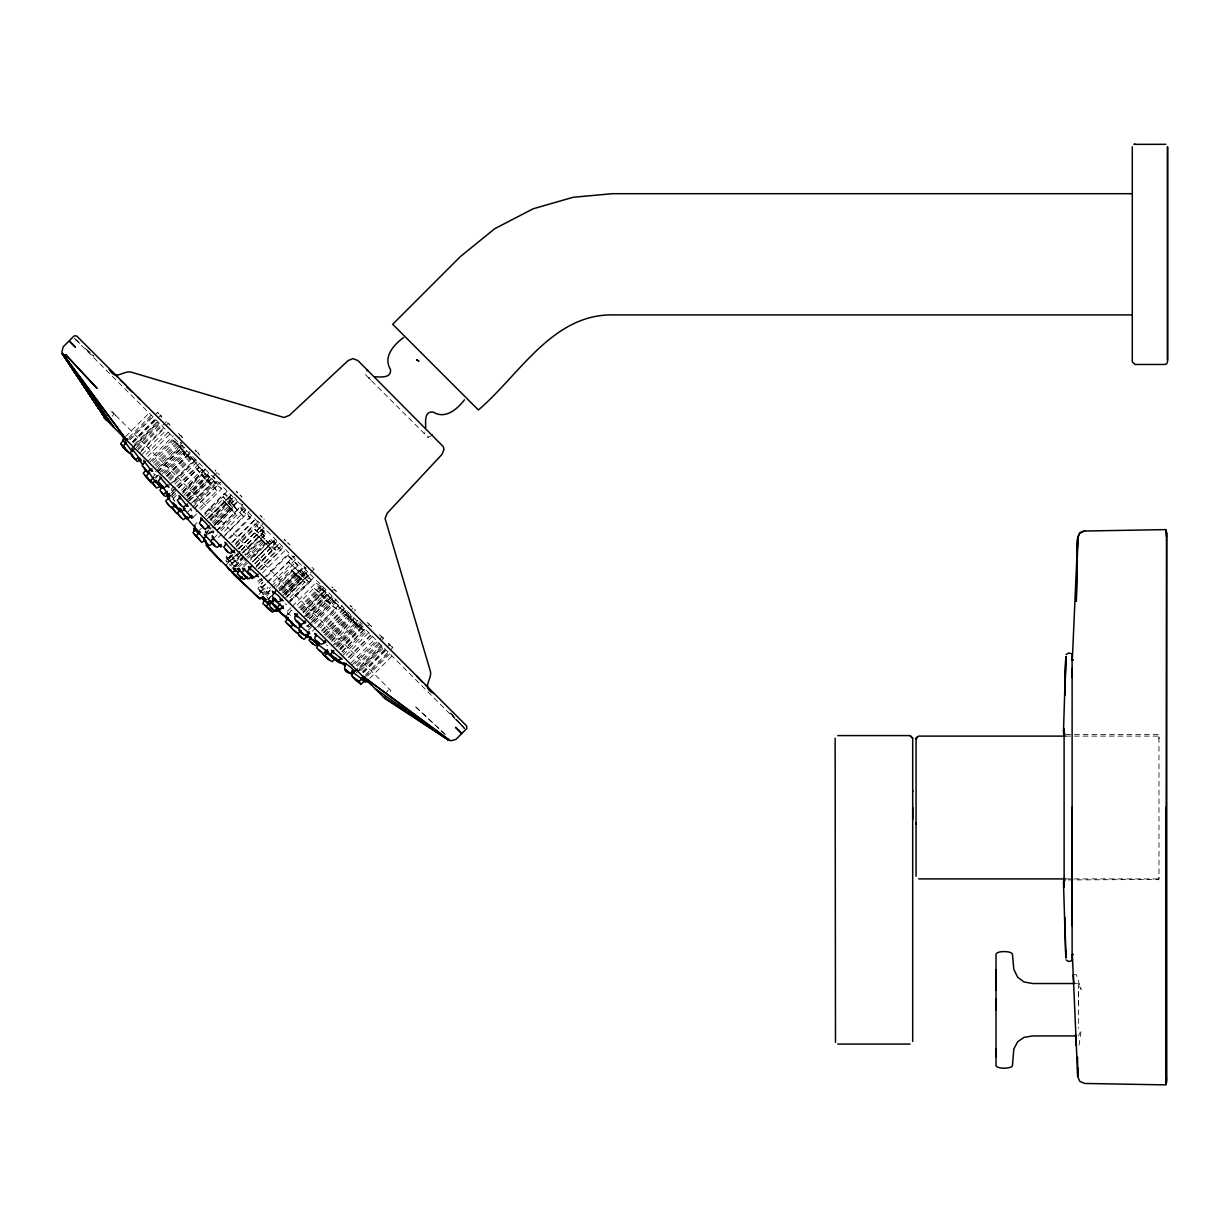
<?xml version="1.0" encoding="UTF-8"?>
<svg xmlns="http://www.w3.org/2000/svg" width="1229" height="1229" viewBox="0 0 1229 1229"><rect width="100%" height="100%" fill="white"/><g stroke="black" fill="none" stroke-linecap="round" stroke-linejoin="round"><path stroke-width="0.75" stroke-dasharray="5 3.75" d="M1078.401 1004.769L1078.401 1000.083M1078.401 995.229L1078.401 991.188M1065.712 734.527L1158.962 734.527L1158.978 879.426L1065.712 879.964M1158.978 736.908L1158.962 738.767M1158.455 879.964L1158.455 878.904M256.508 565.847L272.055 550.285L266.078 543.587L261.838 539.792L246.292 555.354M199.129 467.389L190.326 456.174L199.129 467.389L175.793 490.724M250.332 517.993C240.515 502.492 234.908 505.104 250.332 517.993L229.577 538.732M261.685 579.581L261.792 578.844M334.979 590.35C338.989 593.776 333.105 587.692 334.534 589.92M390.653 691.589L390.699 690.391L112.223 411.899L111.009 411.945M308.295 624.885L308.064 625.607M213.831 531.466L213.708 532.603L213.293 531.312M342.276 651.57L369.499 624.347L367.102 622.289M269.136 599.583L269.274 598.4M235.907 566.677L238.472 562.636L232.711 567.675M237.689 554.74L237.566 555.923L237.243 555.124M191.325 508.96L191.494 511.11L189.85 508.115M1079.062 1045.218L1081.182 1030.363L1078.401 1035.939M254.987 563.957L275.726 543.218L274.728 541.989L273.299 540.791L252.559 561.53M271.563 542.926L269.151 540.514L271.563 542.926L252.129 562.375L275.557 539.178M257.952 568.873L276.11 550.73L273.898 547.473L265.956 540.13L247.812 558.273M226.29 555.938L227.918 559.472L232.373 563.051L238.994 557.736L236.398 561.761L231.759 556.522M273.299 540.791L275.726 543.218M261.716 569.473L281.164 550.024L271.809 539.946L270.979 539.485L250.24 560.224M424.957 432.716L424.113 433.376M265.956 540.13L269.919 545.722L276.11 550.73M284.483 593.546L305.222 572.806L306.851 574.143L307.726 575.141L286.987 595.881M261.838 539.792L272.055 550.285M192.707 507.07L216.043 483.734L213.892 481.246L214.814 482.152M216.903 524.768L235.062 506.625L232.911 504.12L233.833 505.027M308.602 581.747L297.771 572.222L308.602 581.747L287.863 602.487M270.979 539.485L274.866 545L281.164 550.024M385.476 694.062L388.978 688.655M112.192 416.324L113.944 413.635M326.023 592.731C314.931 578.721 309.831 581.67 326.023 592.731L303.978 614.777M288.4 614.039L291.242 610.352L287.079 613.102L291.119 615.76M173.873 486.315L171.384 489.034L171.584 490.955L170.846 489.603M259.089 594.437L264.066 588.476L260.871 591.057L259.334 590.074L265.802 583.591M226.075 565.063L231.344 559.379L228.533 561.899L226.489 561.545L231.313 565.985M225.767 560.9L229.977 556.338M263.129 594.821L270.426 587.262M266.77 595.942L269.043 593.499M265.464 584.697C255.064 590.227 263.19 597.847 267.983 586.986M223.063 496.624L232.619 507.393L223.063 496.624L204.767 514.92M125.527 436.618L148.863 413.282M128.953 437.463L150.983 415.417M128.584 439.782L151.92 416.447M130.32 439.521L157.558 412.299L159.54 414.91L157.558 412.299M132.471 441.672L154.516 419.627M132.409 442.256L155.745 418.92M133.316 442.548L160.553 415.31L162.489 417.783L160.553 415.31M134.514 444.36L157.85 421.025M131.979 448.262L157.896 422.346M134.084 446.496L158.725 421.87M136.941 445.528L160.277 422.177M136.342 447.663L160.968 423.037M137.679 448.831L162.32 424.189M138.124 449.937L166.637 421.424L168.65 423.959L167.574 422.761M141.212 450.428L168.434 423.191L170.309 425.495M140.183 452.595L164.809 427.953M142.011 454.423L166.637 429.781M146.005 454.438L169.341 431.102M147.603 456.497L170.969 432.977M147.357 461.766L173.289 435.834M150.015 461.843L174.656 437.201M152.319 461.397L173.059 440.643L175.025 441.288L182.737 451.104L161.982 471.844M153.364 463.118L179.649 437.078M154.685 464.808L176.73 442.763L190.818 459.523L181.662 448.047L153.149 476.56M155.883 465.622L179.219 442.286M156.651 467.358L181.277 442.717L180.294 442.148M158.618 467.681L181.953 444.345M155.545 471.767L181.477 445.835M157.22 471.997L183.152 446.066L182.169 445.128M158.94 473.165L184.857 447.233M155.499 478.327L160.692 473.134M162.489 473.703L185.825 450.367M164.655 473.088L187.991 449.753M165.592 474.194L185.041 454.761L185.011 452.933L181.662 448.047M166.391 476.13L191.017 451.504M166.806 475.853L190.142 452.518L189.573 451.642M167.298 476.606L190.633 453.255M168.296 478.219L190.326 456.174M169.418 479.156L192.753 455.821M170.078 480.262L193.844 456.451M169.049 485.271L194.981 459.339M172.69 482.429L196.025 459.093M174.134 482.214L197.47 458.878M174.979 484.026L198.315 460.691M175.409 487.483L171.507 491.385L169.556 489.879M176.699 486.192L200.035 462.857M171.476 492.691L196.102 468.065L205.197 479.341L187.038 497.484M172.06 494.35L177.253 489.173M178.543 487.867L199.282 467.128L208.669 478.05L199.282 467.128M170.601 495.901L174.487 492.015M173.719 498.037L176.315 495.441M181.493 490.248L202.247 469.509L204.429 472.151L183.689 492.89M182.86 491.37L206.195 468.034M182.814 491.738L206.149 468.403M182.261 493.428L201.694 473.995L211.05 485.424L194.197 502.277M183.751 495.318L207.087 471.982M185.687 496.101L210.313 471.46M186.455 495.855L211.081 471.214M187.346 496.117L208.223 475.5L210.343 478.05L189.604 498.79M187.376 499.604L212.002 474.978M188.39 499.266L207.839 479.817L216.319 489.772L216.811 490.863L196.072 511.602M188.867 500.864L217.395 472.335L219.622 474.686M189.911 500.51L211.956 478.465L219.914 486.3L221.604 488.881L198.268 512.216M191.202 503.444L215.843 478.803M193.137 501.924L213.877 481.169M194.812 503.444L216.857 481.399M187.515 512.263L191.401 508.376M194.074 508.514L220.252 482.321M194.474 508.529L220.406 482.598M193.076 517.394L196.963 513.507M204.92 512.785L224.354 493.336C239.179 505.104 235.476 509.374 224.354 493.336M204.828 513.599L226.858 491.569M194.397 525.29L196.978 522.694M205.689 516.457L222.557 499.604L231.651 510.219L213.907 528.977M208.546 517.148L231.958 494.012M207.04 519.037L231.667 494.396M209.437 517.225L231.482 495.179M209.191 518.085L229.931 497.346L230.914 498.206L232.266 499.85L211.526 520.589M197.854 531.819L201.74 527.917M210.82 518.853L226.382 503.291L235.522 513.83L217.364 532.265M209.882 519.928L229.331 500.48L231.59 503.168L229.331 500.48M210.574 520.22L233.909 496.885M212.156 522.617L235.983 498.697M213.447 523.508L232.895 504.059M208.623 530.006L206.026 532.603L204.367 531.635M214.353 524.291L237.689 500.956M206.195 533.063L208.792 530.467M215.275 523.984L233.418 505.841L242.989 515.811L243.342 516.564L222.603 537.319M214.983 524.629L238.318 501.294M204.091 535.921L210.574 529.438M211.88 528.132L232.619 507.393M206.533 535.137L211.726 529.96M208.73 534.169L212.617 530.283M216.519 530.605L239.855 507.27L241.053 508.345L242.205 509.774L218.854 533.109M216.78 530.913L242.681 504.351M213.677 538.302L217.564 534.415M218.363 537.35L245.585 510.127M223.248 537.288L249.18 511.372M228.64 538.379L253.266 513.737M231.728 542.511L256.354 517.87M232.711 542.219L256.047 518.884M235.569 543.295L255.017 523.846L265.065 533.171L265.51 533.985L244.771 554.74M235.123 544.631L258.459 521.296M236.321 545.83L259.657 522.494M236.183 547.135L254.342 528.992L259.38 532.94L264.834 539.116L246.691 557.275M237.75 549.086L262.776 524.614M238.795 548.856L262.13 525.52M232.711 555.062L226.505 562.083M239.194 548.58L254.741 533.017L259.841 537.457L265.172 543.264L249.625 558.826M239.839 551.406L227.473 563.712M241.13 550.116L261.869 529.361L263.083 530.36L264.296 531.788L243.557 552.528M240.177 551.514C237.842 558.949 220.621 565.632 232.68 554.141M241.468 550.208L264.803 526.872M242.144 552.758L265.479 529.422M245.155 555.4L264.604 535.952L262.545 533.739L227.718 567.906M242.251 553.833L229.823 566.154M243.465 556.03L236.705 562.667L229.424 556.43M243.864 556.706L231.329 569.165M234.616 567.015L244.986 556.645M237.612 566.354L245.401 558.565M238.733 567.352L246.507 559.579M243.142 565.309L248.319 560.117M250.993 558.657L269.151 540.514M243.757 566.707L248.934 561.53M254.864 563.604L278.2 540.268M256.17 566.385L280.796 541.743M255.985 567.322L279.321 543.986M258.981 568.505L282.317 545.169M260.456 569.979L283.791 546.644M262.514 572.898L287.156 548.272M262.299 579.658L258.413 583.545L258.751 584.774L263.667 590.381L269.212 593.284M263.59 578.367L286.941 555.032L288.354 555.569L297.741 564.756L276.817 585.726M266.539 576.647L289.875 553.311M267.108 582.3L288.569 561.899L298.662 571.331L279.613 590.366M268.045 582.1L293.977 556.169L294.776 556.599M273.176 581.793L295.221 559.763M271.717 585.972L295.052 562.636L297.556 564.971L286.941 555.032M266.294 594.314L271.471 589.137M272.777 587.831L291.165 569.718L301.719 578.859L286.157 594.421M276.233 587.293L299.569 563.957M268.275 598.907L270.856 596.311M278.645 588.537L294.192 572.975L304.777 582.024L288.416 599.445M279.137 589.597L298.586 570.148L300.997 572.13L281.702 591.748M279.797 590.534L303.133 567.199M281.518 589.505L300.967 570.056L312.012 579.965L288.677 603.301M280.888 590.519L304.224 567.183M282.501 592.962L301.95 573.513L303.271 574.542M283.407 592.808L306.743 569.473M283.1 595.328L307.726 570.702M285.128 593.991L307.173 571.961M285.174 595.22L304.623 575.771L301.95 573.513M285.635 597.632L314.163 569.119L311.767 566.83M287.14 596.925L310.476 573.59M290.658 600.52L313.994 577.184M290.966 607.679L286.91 611.781L287.309 614.008M292.256 606.373L315.592 583.038M285.451 616.697L291.934 610.214M297.111 605.021L313.963 588.169L324.932 597.156L305.483 616.605M298.893 607.756L320.938 585.711M300.045 608.294L322.09 586.248M300.583 609.768L321.322 589.029L323.734 591.011L303.148 611.919M301.382 609.999L324.717 586.663M302.426 610.844L319.279 593.991L330.601 603.378L309.846 624.132M303.056 612.288L325.101 590.243M303.24 612.872L326.576 589.536M304.454 616.451L329.095 591.81M306.19 615.376L326.929 594.636L329.48 596.756L308.863 617.634M306.743 616.528L334.027 589.213M307.173 618.156L325.332 600.013L336.562 609.092L318.419 627.236M309.324 618.725L331.354 596.679M309.6 619.063L332.936 595.727M311.121 620.092L334.457 596.756M307.004 626.575L310.891 622.688M312.197 621.398L332.936 600.643L334.15 601.642M313.963 621.674L336.009 599.644M308.587 627.466L312.473 623.579M313.779 622.289L337.115 598.953M308.341 630.062L313.518 624.87M314.824 623.579L335.563 602.84L334.349 601.841M312.458 631.184L338.39 605.252L327.482 595.788L338.39 605.252M317.067 626.913L337.806 606.158L348.206 614.223L348.898 615.007L326.853 637.037M319.97 628.173L343.306 604.837M321.46 630.508L343.505 608.463M322.044 631.26L345.38 607.925M323.089 632.827L346.424 609.492M324.118 632.551L346.148 610.521M324.318 634.702L345.057 613.947L356.011 622.55L356.533 623.164L334.488 645.21M325.731 635.024L349.067 611.689M325.7 635.439L352.923 608.217M328.266 637.559L354.182 611.627M329.019 638.066L352.354 614.73M329.802 638.711L351.847 616.666M330.094 639.986L350.833 619.247L355.227 622.427L358.284 626.805L362.14 628.127L340.11 650.156M331.784 640.217L353.829 618.172M331.553 641.523L356.195 616.897M333.889 641.738L353.337 622.289L364.69 631.214L342.661 653.244M331.938 646.162L357.869 620.246M336.531 644.964L359.867 621.628M335.932 646.961L360.358 622.12M337.253 646.316L360.927 623.211M338.513 647.176L360.558 625.131M339.987 648.39L362.017 626.36M339.65 649.404L362.985 626.068M341.892 651.723L365.228 628.388M343.26 655.072L366.595 631.737M346.194 655.241L370.835 630.6M348.421 657.162L371.757 633.826M348.806 657.546L372.141 634.21M350.127 658.744L373.462 635.408M350.818 663.214L375.444 638.588M352.262 664.674L376.888 640.048M354.812 664.029L382.035 636.791L379.438 634.732M356.272 665.488L383.494 638.266L380.929 636.223L383.494 638.266M357.409 666.195L380.744 642.859M360.097 666.287L380.852 645.548M359.421 668.315L382.757 644.979M356.379 672.847L382.296 646.93M358.591 671.003L383.218 646.377M360.788 670.635L384.124 647.299M362.555 671.771L389.777 644.549L387.12 642.475L389.777 644.549M362.847 672.693L386.183 649.358M363.477 672.678L386.812 649.342M365.581 674.782L392.804 647.545L390.161 645.532L392.804 647.545M365.228 676.595L388.564 653.26M367.44 676.088L390.776 652.753M369.668 678.393L391.713 656.347M267.692 599.737L271.778 595.712M265.126 594.59L270.749 589.137L268.183 593.069C267.277 589.69 258.735 585.035 259.826 584.712L262.975 582.085L257.89 588.63L263.252 594.39M261.485 578.598L258.059 581.378L255.033 579.596M154.624 477.789L157.435 475.239L155.038 477.313M172.075 496.869L175.609 493.659L171.645 496.286M237.274 554.371L234.14 557.06L231.282 555.846M231.037 555.201L227.949 557.858L226.136 557.428L235.86 566.83M297.741 564.756L295.052 562.636M213.37 530.882L209.775 533.463L206.871 531.481M221.604 488.881L217.072 485.132L211.956 478.465M427.892 437.155L430.626 436.157M238.242 556.66L234.77 554.878M327.667 645.409L326.284 644.902M185.041 454.761L184.335 455.16L182.952 450.843L176.73 442.763M265.51 533.985L260.056 530.083L255.017 523.846M232.266 499.85L229.931 497.346M264.834 539.116L254.342 528.992M286.772 604.407L285.205 603.931M264.235 531.804L261.946 529.53M369.837 377.61L368.7 377.964L370.651 379.899M265.172 543.264L254.741 533.017M264.527 535.982L262.176 533.54M314.163 569.119L313.334 568.643M324.932 597.156L313.963 588.169M348.898 615.007L337.806 606.158M1065.528 736.11L1158.962 736.11L1158.455 734.527M1065.528 878.904L1158.962 878.904M1073.27 974.705L1076.389 974.705L1081.182 989.56L1078.401 983.523L1074.592 983.523M301.719 578.859L295.206 574.558L290.92 569.688M301.074 572.299L298.586 570.148M262.653 580.534L259.718 579.074M298.662 571.331L287.847 561.545M381.927 636.76L381.19 636.253M312.012 579.965L307.665 578.014L300.967 570.056M243.342 516.564L233.418 505.841M308.771 626.867L306.605 625.669M242.712 504.981L240.331 503.66M330.601 603.378L319.279 593.991M261.977 523.738L263.052 524.245M199.774 455.145L197.731 452.564L199.451 454.838M356.533 623.164L345.057 613.947M362.14 628.127L350.833 619.247M304.5 575.71L303.302 574.742M173.059 440.643L177.037 443.561L182.737 451.104M305.268 582.592L294.192 572.975M267.645 598.815L268.675 599.445M307.726 575.141L305.207 572.852M211.818 532.188L213.293 533.171M388.195 643.566L390.699 645.44L389.593 644.672M257.337 521.173L259.718 522.771M354.72 609.907L355.488 610.337L354.828 609.584M336.562 609.092L325.332 600.013M329.495 596.833L327.068 594.775M331.938 587.232L332.982 587.923L332.014 586.801M364.69 631.214L353.337 622.289M263.067 593.377L259.811 591.103L262.223 594.068M368.423 623.625L367.056 622.458M380.667 635.854L379.423 634.809M234.985 566.907L225.813 557.505M264.327 519.084L263.866 519.16M333.059 600.751L335.456 602.732M352.17 606.942L350.311 605.605L351.602 606.896M190.142 452.518L189.374 451.673M79.793 343.367L74.278 338.252L464.424 728.398L456.927 719.933M303.916 566.83L306.175 568.843M362.263 624.286L359.759 621.859M235.522 514.106L226.382 503.291M74.278 338.252L79.885 343.352M86.844 349.681L93.834 356.026M215.213 470.615L215.889 471.091L215.183 470.016M85.293 348.498L93.573 356.18M445.328 734.527L414.45 705.738L445.758 734.957M216.811 490.863L207.839 479.817M216.043 483.734L215.075 482.72M235.062 506.625L234.078 505.595M261.116 516.503C264.604 519.544 258.52 512.892 260.656 516.026M285.22 540.576L284.298 539.654M232.066 510.834L222.557 499.604M219.376 474.747L218.117 473.411M241.237 496.624C244.325 499.174 237.811 492.322 240.776 496.147M312.842 568.228L311.951 567.322M153.656 473.641L154.624 474.594M211.05 485.424L201.694 473.995M365.412 374.676L428.429 437.693M112.223 411.899L116.309 416.001M266.831 596.833L268.782 598.999M294.791 557.198L293.977 556.169M210.205 477.912L208.085 475.362M236.429 491.17L237.811 492.875L236.429 491.8M321.322 589.029L323.888 591.18M196.194 451.596L194.965 450.167M450.306 713.204L464.424 728.398L450.613 712.928M172.413 497.008L173.95 498.651M450.352 712.928L464.424 728.398M205.197 479.341L196.102 468.065M195.273 450.044L196.609 451.811M182.491 437.877L180.986 435.742L182.752 437.816M170.14 425.511L168.465 423.298M286.05 540.883L283.96 539.254M173.489 499.512L174.795 501.109L171.814 497.376M202.293 469.586L204.429 472.151M234.478 497.33L236.291 499.619M212.909 475.853L214.814 478.296M304.715 566.615L305.775 567.982M180.632 442.578L181.416 443.608M181.231 443.423L180.433 442.363M239.901 507.393L242.205 509.774M259.98 591.502L259.334 590.074M205.704 531.604L206.026 532.603L205.458 530.82M1158.978 877.276L1158.978 878.09M1078.401 983.523L1078.401 1028.258M290.105 545.046L287.678 542.757L290.105 545.046M178.543 433.315L180.602 435.896L178.543 433.315M369.161 624.47L371.772 626.544L369.161 624.47M159.862 414.634L161.736 417.123L159.862 414.634"/><path stroke-width="1.5" d="M835.136 738.23L835.49 1042.33M912.701 819.205L912.701 807.238M912.701 791.507L912.701 790.308M916.051 876.262L916.051 738.752L917.049 737.108L918.693 736.11L1065.528 736.11M996.028 1056.74L996.028 1049.136M996.028 1009.961L996.028 999.116M996.028 989.883L996.028 979.498M996.028 978.545L996.028 969.988M1065.804 950.893L1065.804 957.883L1063.454 881.761L1064.683 880.363M1072.103 925.775L1072.103 807.238M1072.103 677.686L1072.103 668.407M1072.103 954.472L1073.316 954.472L1072.333 954.672L1077.71 1076.435L1079.738 1081.366L1084.639 1083.456L1165.875 1084.884L1165.875 807.361M1167.55 360.066L1167.55 148.525L1167.55 361.695L1166.782 363.692L1164.908 364.46L1134.935 364.46L1132.293 361.818L1132.293 146.758M1063.961 878.213L1064.13 887.2L1064.099 728.812M1063.961 734.942L1063.961 733.068M282.793 606.773L282.762 607.848L282.025 606.312L282.701 607.341M1064.022 731.808L1064.667 733.728M1065.19 683.539L1065.804 656.701L1063.454 732.73L1064.683 734.112M1064.898 695.245L1065.804 656.716M1076.819 570.563L1077.234 555.262M1077.449 547.612C1077.326 541.789 1076.343 531.543 1084.639 531.02L1165.875 529.607L1166.49 532.495L1165.875 1077.833M251.899 575.74L249.472 573.313M327.083 650.249L328.005 651.693M1063.961 881.746L1064.667 880.763M1077.003 570.978L1077.387 559.656M233.863 551.36L233.833 552.42L224.753 542.266M282.317 599.306L282.271 600.366L277.923 595.22L272.992 591.871M364.736 680.82L365.781 682.279L368.377 679.683M335.24 658.329L336.178 659.727M308.909 632.413C309.247 633.703 299.123 624.977 300.229 625.392M353.906 670.112L354.92 671.48L357.516 668.883M218.532 545.23L220.575 546.598L220.652 545.154L220.575 546.598L221.804 546.506M324.779 641.277L324.717 642.368L314.793 633.35M1065.835 957.698L1064.867 917.387M425.68 427.969C425.756 422.208 423.913 410.993 433.13 412.038C445.205 419.657 457.357 409.196 464.454 399.794M213.785 543.955L214.829 545.092M220.575 546.598L220.636 545.522M247.352 576.862L247.659 578.89L243.895 574.726M122.854 440.366L122.931 439.214M322.213 652.768L322.52 654.135L328.727 658.867M1166.49 536.643L1165.86 530.129L1166.767 533.232L1166.767 1081.689L1165.86 1084.347L1166.49 1077.848M203.154 527.133L200.911 524.645M209.222 527.103L209.145 528.163L210.466 528.178M365.274 680.436L361.034 684.123L354.459 678.07M279.444 608.585L279.352 609.661L277.631 607.633M307.281 636.115L308.033 637.605M187.284 505.165L187.192 506.21L178.927 495.64M191.816 516.702L191.724 517.747L183.628 508.514L183.428 506.993M175.901 506.578L176.669 507.854M187.515 518.1L188.283 519.375M335.747 659.374L333.136 657.208M333.981 650.786C326.054 654.304 337.914 664.95 340.648 658.452M297.157 632.935L301.689 637.79M155.469 481.061L161.291 488.021L161.429 486.961M168.004 486.177L168.941 487.391M214.583 545.553L212.294 543.018M241.345 577.676L238.933 575.264M156.144 481.63L155.991 482.69L148.202 471.291M139.952 458.402L140.813 459.631M151.889 470.062L151.72 471.091L144.346 461.643L145.421 461.551M193.614 528.654L194.72 531.251M237.197 577.4L234.785 574.972M269.458 604.76C269.581 607.879 276.187 614.761 278.66 609.215M251.684 566.123L247.951 570.425L248.227 572.606L254.111 577.507L258.121 574.22M226.075 565.063L228.901 569.611L232.819 571.977M159.893 476.299L160.2 478.096M248.335 566.415L250.209 569.918M257.721 575.218L248.903 567.26L250.086 567.137M131.949 453.947L133.577 457.726M385.153 697.227L385.414 698.932L448.984 740.38L382.956 696.49M298.985 622.704L296.466 620.43M237.443 568.643L239.102 569.549L237.443 568.643L238.165 570.072M169.571 495.057L169.494 495.855L162.028 486.285L163.119 486.208M237.566 572.115L233.326 568.32L235.522 571.393M181.185 517.716L179.019 515.151M273.621 609.861L271.117 607.525M200.204 540.606L198.038 538.025M294.699 613.824L295.467 614.93L294.868 613.486M331.338 650.156L333.704 653.382M917.264 737.185L916.051 738.752L916.465 737.861M286.495 616.497L288.615 620.184M271.21 601.135L269.166 600.873L271.655 603.485M367.164 370.835L367.072 369.714L367.64 370.282M1066.127 654.611L1068.477 652.998L1072.118 653.767L1072.118 960.709L1068.477 961.493L1066.127 959.88M242.451 568.013L243.05 569.488M252.129 576.631L252.728 578.229L243.296 568.459L244.494 568.535M205.95 543.71L208.945 548.38L243.234 583.283L241.867 581.962M304.608 621.582L304.731 622.366L295.375 614.254L296.481 614.116M200.941 517.486L201.326 520.205M327.636 651.723L324.932 656.209L328.635 659.466L332.153 661.709L335.778 657.93M354.213 671.234L351.571 675.105C352.877 678.608 360.143 684.83 362.171 677.363M319.34 643.366L316.606 647.821L320.062 651.201L323.872 653.551L327.559 649.834M346.378 663.399C337.391 677.317 367.517 675.09 343.613 662.738M310.891 637.098L309.017 640.248L312.919 644.057L316.083 645.671L318.741 643.12M301.52 625.3C293.163 629.432 307.066 640.647 309.339 631.89M316.421 635.393C310.353 639.587 323.427 648.989 325.178 640.739M268.936 601.98L266.232 606.911L272.454 612.18L275.788 609.907M292.978 624.347L291.012 627.451L294.407 630.938L298.032 633.457L300.782 631.03M916.035 738.737L916.634 737.953M297.602 614.039C289.045 617.864 302.395 629.663 305.053 620.86M264.65 599.875L262.868 603.547L268.705 608.555M288.339 617.511L285.389 621.828L291.596 627.451M275.511 598.953C267.046 602.824 280.412 614.792 283.208 606.005M269.335 604.914L272.346 601.119M275.91 590.734L272.116 595.788C273.56 598.892 278.768 605.037 281.579 599.598M244.863 568.966L242.021 572.714L245.6 577.154L249.149 578.782L252.529 575.633M235.768 569.211L233.141 572.284L233.618 574.189L238.81 578.997L242.313 576.923M239.916 569.488L237.274 573.805L241.806 578.49L244.187 579.32L246.476 577.215L238.242 569.088L239.578 569.042M280.335 604.007L277.017 607.74L274.42 605.39M307.834 635.746L304.055 639.372L300.613 636.945M226.505 543.602L223.724 547.043L227.688 552.22L230.714 553.357L234.186 550.3M212.94 537.964L210.681 541.513L214.798 546.367L217.349 547.351L220.897 544.37M206.441 535.783L203.753 538.502L204.275 540.806L209.13 545.645L212.771 543.756M201.617 519.667L199.328 523.17L203.522 528.071L205.888 528.885L209.468 525.935M212.187 535.552L213.385 539.746M127.647 438.753L125.066 441.349L126.095 443.638M361.587 677.793L362.632 679.191M181.093 509.036L177.514 512.846L179.326 515.857L183.229 519.667L187.545 516.718M200.112 531.911L196.732 535.122L196.855 536.873L201.664 542.342L205.335 540.56M180.31 497.084L177.329 500.357L181.032 505.641L183.613 506.947L187.484 503.951M195.196 529.315L192.922 532.649L199.39 539.009M152.749 471.245L149.477 469.171M184.749 508.514L181.738 511.756L185.625 517.24L188.098 518.438L192.001 515.473M169.325 497.253L165.715 501.033L168.127 504.458L171.522 507.992L175.885 505.119M161.214 477.728L158.142 481.153L162.136 486.745L164.363 487.698L168.112 484.902M162.382 486.761L159.878 490.217L164.148 495.748L165.869 496.408L169.663 493.689M144.638 462.135L142.118 465.468L146.389 470.999L148.187 471.521L151.997 468.787M133.853 449.077L130.09 452.702L132.333 456.466M125.681 443.039L123.177 446.265L129.106 452.718M123.192 440.397L120.888 443.454L123.008 446.726M188.421 506.225L186.086 505.749M145.759 470.139L143.286 473.365L149.354 479.955M148.74 473.134L146.236 476.376L150.967 482.582L152.335 482.889L156.206 480.232M167.19 491.308L163.288 494.442L161.245 491.784M153.686 477.804L149.708 480.862L147.649 478.173M193.076 517.394L191.54 517.901L189.435 516.241M140.552 459.738L137.387 461.582L133.178 457.004M403.588 337.545C393.925 344.627 382.695 356.994 390.515 369.437C391.559 378.655 380.36 376.796 374.599 376.873M160.216 486.423L156.467 488.021L152.058 482.628M335.379 659.543L338.036 661.586M311.06 642.214L313.718 644.257M431.717 435.389L432.301 434.943M287.34 623.886L289.906 626.037M341.017 662.769L339.204 662.769L334.058 658.667M283.254 600.812L279.951 599.184M1084.639 531.02L1079.738 533.125L1077.71 538.056L1072.333 659.804L1073.316 660.019L1072.103 660.019M1134.935 144.116L1133.952 144.361L1165.875 144.3M170.601 495.901L168.557 495.364M351.694 671.495L353.629 672.232M332.706 650.863L331.661 651.032L341.278 658.59M344.965 663.476L343.936 663.629L345.441 665.104M178.144 513.891L176.607 513.461L171.507 506.932M273.959 597.924L276.494 600.213M316.068 634.241L315.008 634.379L316.283 636.1M317.912 643.443L316.529 642.475M235.43 568.766L233.326 568.32M206.426 535.567L205.243 535.69L204.905 534.354L206.042 537.211M180.694 509.513L179.603 509.636L179.311 508.345L179.972 510.419M199.712 532.403L197.854 531.819L199.313 534.062M202.186 518.792L201.018 518.915C203.43 519.56 212.049 529.745 207.378 527.041M180.34 496.962L179.173 497.084L180.095 498.974M286.956 617.542L285.451 616.697M213.447 537.042L212.279 537.165L220.59 546.183M226.244 543.295L225.26 544.14M184.796 508.391L183.628 508.514L184.765 510.649M161.337 477.635C158.833 477.221 171.492 489.019 166.222 486.023M129.967 453.562L126.725 450.843M267.507 601.995L266.324 601.903L269.136 604.161M292.487 623.118L291.427 623.211L298.155 628.357M168.957 497.791L167.881 497.883L167.574 496.593M127.033 450.644L124.144 448.216M133.469 449.599L132.363 449.66L131.979 448.262M149.554 472.658L148.448 472.719L149.016 473.549M234.908 552.743L231.206 551.299M126.479 442.563L125.404 442.609L132.148 451.504M183.305 514.045L185.564 516.533M178.881 502.615L181.093 505.073M1132.293 193.69L612.272 193.69L573.175 197.285L533.186 208.776L494.719 228.717L460.353 256.615L392.696 324.287L478.388 409.979C519.007 375.536 551.806 314.516 612.272 314.885L1132.293 314.885M837.779 735.587L910.059 735.587L912.701 738.23L912.701 1041.424M918.693 878.904L1065.528 878.904M1074.592 983.523L1032.698 983.523L1023.957 981.94L1017.627 977.193L1013.802 969.266L1012.419 953.981C1010.822 950.785 997.579 950.708 996.028 953.996L996.028 1065.927C997.825 1069.015 1010.591 1068.938 1012.419 1065.942L1013.802 1049.074L1017.627 1041.762L1023.957 1037.399L1032.698 1035.939L1076.496 1035.939M837.779 1044.066L910.059 1044.066M352.216 671.387L353.645 673M316.437 640.524L319.094 642.706M352.262 674.859L345.042 669.267M325.915 642.598L324.241 642.321M359.498 682.049L352.385 676.657M300.629 631.706L303.286 633.903M104.803 417.599L62.28 353.691L98.888 408.735L62.387 353.706L80.008 378.885M309.862 633.78L307.142 632.735M225.445 549.302L227.857 551.713M305.714 622.949L303.84 622.442M342.307 659.128L340.372 658.467M304.715 635.285L305.575 635.531M256.4 575.694L258.628 576.785M281.195 607.725L283.5 608.478M345.672 669.805L348.36 671.91M273.284 599.168L282.409 606.911M205.258 528.992L204.291 528.67M252.636 578.552L250.562 577.277M159.586 483.227L161.706 485.793M318.68 649.834L321.46 651.984M131.518 455.083L134.975 459.508L138.739 457.91L141.197 460.998M910.059 735.587L912.701 738.23M347.131 671.28L349.835 673.384M280.089 610.26L278.307 609.307M326.991 658.16L329.725 660.234M243.542 578.813L241.637 577.384M293.009 629.54L295.682 631.798M325.424 650.51L327.052 651.339L316.852 643.581L318.403 645.117M268.014 608.416L270.687 610.675M205.212 541.451L207.547 543.971M352.277 670.373L353.384 671.019M144.53 469.171L145.99 470.246M276.295 610.214L276.755 611.12L275.173 609.999M351.786 671.48L361.603 678.792L360.696 678.331M300.337 630.938L301.443 631.629M324.241 655.395L326.945 657.484M317.036 642.383L318.342 643.228M299.046 635.608L300.26 636.591M353.506 677.64L356.164 679.683M269.243 600.735L271.947 602.64M448.938 740.15L362.494 676.011L450.521 740.81L455.805 739.489L466.759 728.551L466.759 726.062L76.613 335.916L74.109 335.916L63.171 346.855L61.849 352.139L113.759 427.293L62.402 353.706L106.078 419.611L103.666 417.199L385.414 698.932M375.014 688.547L448.954 740.273M325.316 652.046L335.21 659.405L333.827 658.452M345.487 666.057L326.161 651.001M362.171 677.87L371.281 684.307M264.711 601.042L260.702 597.555M364.383 681.68L361.526 679.407M340.264 662.047L342.369 663.583L334.887 657.607M359.145 682.679L358.33 682.049M354.659 679.268L361.034 684.123M212.371 544.124C217.21 546.459 203.922 535.214 204.905 534.354M327.129 653.49L325.117 651.923M143.501 467.051L144.392 468.003M299.4 630.923L307.189 637.19L305.883 636.084M264.066 599.23L265.418 600.29M288.154 619.17L285.896 617.649L291.78 622.949M356.041 679.76L357.101 680.62M133.316 456.865L134.499 458.233M274.282 604.499L276.295 606.143M292.471 623.671L296.358 626.79L294.238 625.085M306.451 634.917L318.419 644.472M198.207 533.371L194.028 528.117L194.873 528.793M309.416 637.39L318.234 644.442M305.468 634.41L318.772 645.071M265.218 605.405L266.201 606.235M256.216 595.696L259.534 598.538L232.097 572.545L243.45 583.483L242.159 582.254M266.263 599.875L262.484 596.664L265.618 599.414M277.723 609.907L292.056 622.442M152.872 483.412L155.023 486.177M278.261 610.506L292.302 622.842M265.817 599.66L262.668 596.879L260.026 599.03L238.61 578.874M277.124 609.599L292.686 623.287M109.442 369.376C115.833 381.973 123.561 369.084 132.532 372.541L284.022 417.491L289.399 415.325L348.237 360.496L353.03 358.591L358.008 360.65L443.346 446.695L443.961 449.522L442.056 454.315L387.227 513.169L385.061 518.546L430.027 670.02C433.468 679.007 420.579 686.75 433.192 693.125M109.32 369.53L117.631 376.919M120.365 380.16L125.957 385.245M173.181 509.298L175.44 511.971M194.428 534.415L196.686 537.088M126.648 386.92L132.164 392.036M137.679 397.167L140.429 399.717M197.854 531.819L205.965 541.129M310.107 636.914L311.475 638.204M267.446 603.301L265.679 601.503M299.799 629.832L301.305 631.368M237.366 577.645L243.941 584.036M228.471 568.443L229.377 569.365M461.766 733.544L455.529 727.307L461.397 733.098M292.471 624.332L290.766 622.519M185.287 517.071L187.407 519.16L183.167 513.476M206.057 541.774L204.291 539.946M209.452 548.825L221.297 561.407M181.493 511.541L179.311 508.345M209.36 548.718L210.681 550.162L206.272 545.277L221.328 561.392M300.214 627.02L298.954 624.317M273.99 600.72L272.439 598.584M297.141 616.958L295.206 614.561M417.092 676.396L422.208 682.018M138.355 458.048C142.917 462.688 130.289 446.081 133.3 451.197M154.977 481.707L155.407 482.167M425.526 684.83L431.886 691.942M167.282 503.398L169.479 506.025M173.32 502.799L179.495 509.82M185.671 516.841L198.038 530.897M180.233 512.001L175.732 506.747M124.528 448.047L126.572 450.72M262.407 598.2L264.588 600.935M168.987 499.189C165.393 494.872 179.449 511.986 174.149 505.672M144.684 475.208L146.773 477.943M155.607 480.831L161.491 488.174M166.207 494.058L169.725 498.452M120.98 444.068L123.438 447.295M122.731 446.357L123.054 446.788M123.361 447.202L124.283 448.401M122.547 446.127L125.834 450.444M144.807 468.541L147.526 472.612M125.773 449.614L123.929 446.634M126.695 450.536L127.324 451.396M62.51 353.722L126.802 440.32L62.679 353.768L70.391 364.352M73.771 368.9L76.014 371.926M79.393 376.473L85.016 384.062M123.514 440.842L125.512 443.608M273.652 593.469L272.346 591.18M120.488 433.422L124.928 439.675M138.232 458.432L142.656 464.685M95.416 400.9L97.613 404.049M145.299 469.14L144.5 467.865M62.28 353.691L106.078 419.611M194.397 525.29L195.104 526.381M163.073 488.42L161.998 486.546M160.431 486.315L161.291 488.021M151.659 482.014L151.305 481M143.747 460.199L144.254 461.797M1073.27 974.705L1073.716 983.123M1075.621 1034.91L1075.943 1045.218M1077.572 1057.232L1077.71 1076.435L1077.664 1067.279M916.035 822.984L916.035 824.167M1167.55 146.819L1167.55 148.079L1167.55 146.819M1077.71 538.056L1076.281 601.273L1077.71 538.056M910.766 1043.375L910.766 1043.375M353.322 672.54L351.571 675.105L353.307 672.555M418.751 361.049L416.785 359.959L418.751 361.049M356.548 680.712L357.332 681.296L356.548 680.712M69.561 341.278L75.353 347.131L69.561 341.278M96.937 388.226L65.521 354.536L96.937 388.226M106.216 419.734L102.022 413.451L106.216 419.734M272.777 604.161L272.531 603.209L272.777 604.161"/></g></svg>
